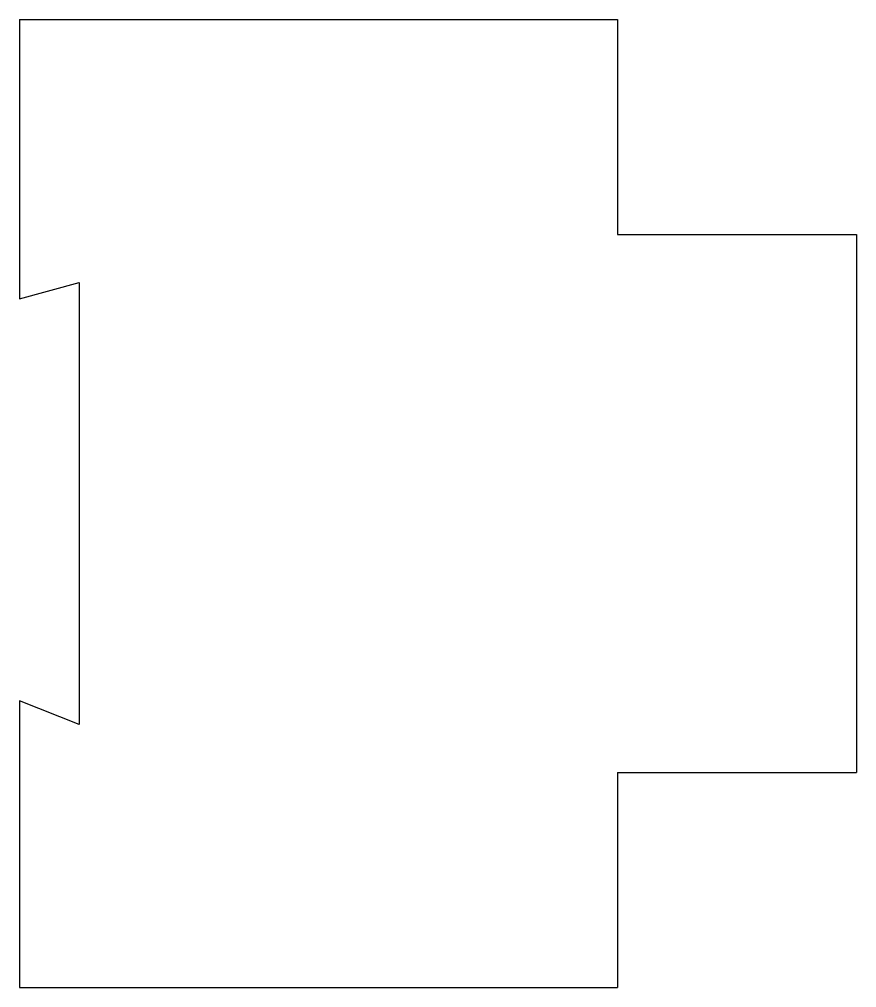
# Model space of a CAD drawing. Header units: millimetres. Extents: x 0 to 70, y 0 to 81.
import ezdxf

# ---------------------------------------------------------------- set-up
doc = ezdxf.new("R2010")
doc.units = ezdxf.units.MM

# ---------------------------------------------------------------- blocks, each defined once
blk = doc.blocks.new('A$C0AFD783A')
at = {"color": 7}
for p, q in [((0, 81), (50, 81)), ((0, 81), (0, 57.612)), ((50, 81), (50, 63)), ((50, 63), (70, 63)), ((70, 63), (70, 18)), ((0, 57.612), (5, 59)), ((5, 59), (5, 22)), ((5, 22), (0, 23.986)), ((0, 23.986), (0, 0)), ((50, 18), (50, 0)), ((50, 18), (70, 18)), ((0, 0), (50, 0))]:
    blk.add_line(p, q, dxfattribs=at)

msp = doc.modelspace()

# ---------------------------------------------------------------- block references
at = {"color": 7}
msp.add_blockref('A$C0AFD783A', (0, 0), dxfattribs=at)

doc.saveas('drawing.dxf')
